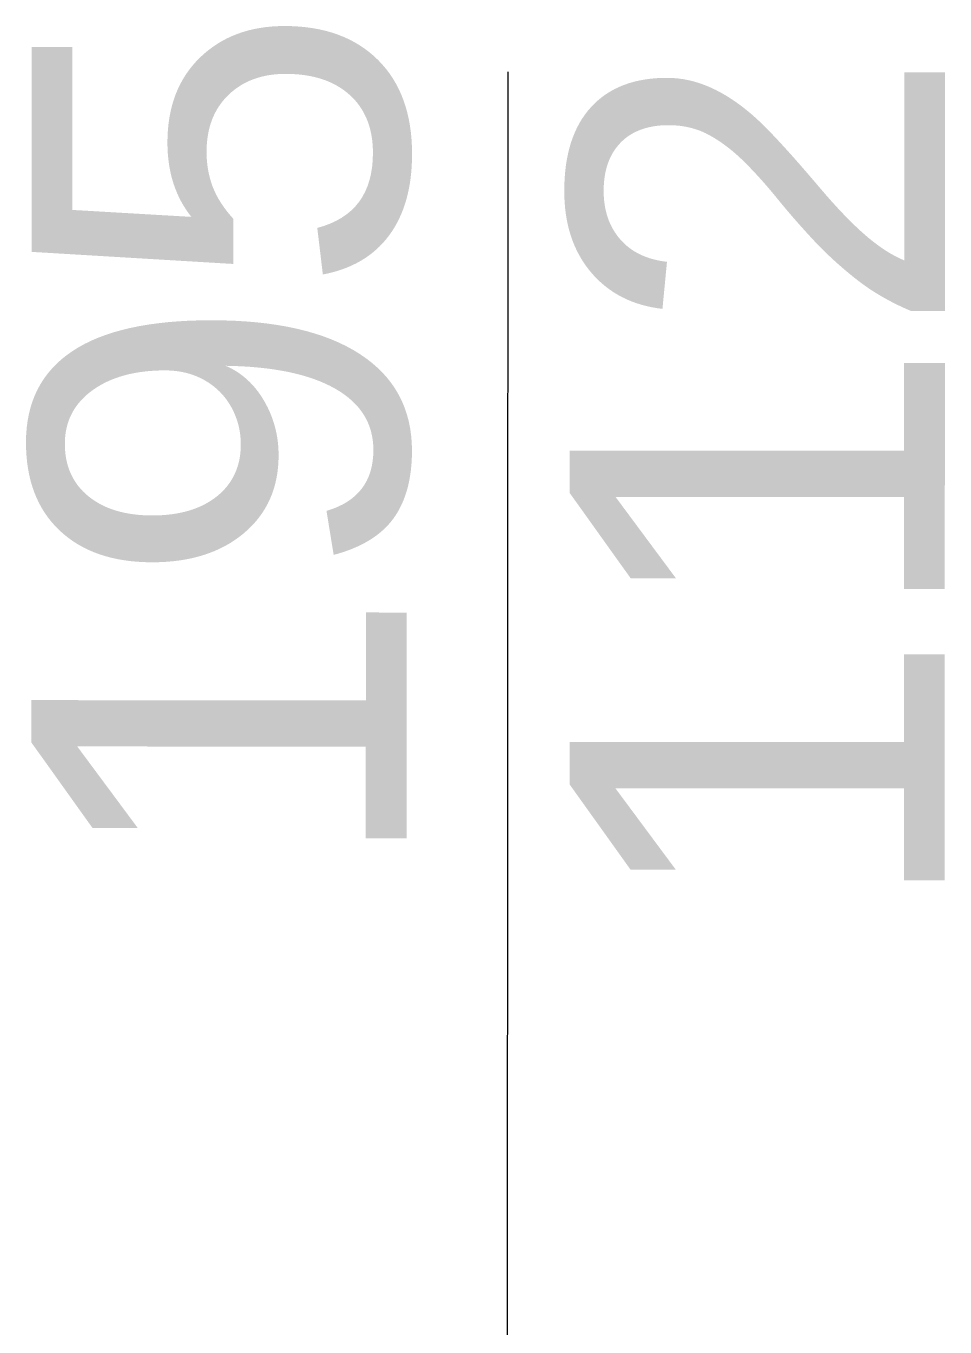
# Model space of a CAD drawing. Header units: centimetres. Extents: x 118932 to 154602, y -32682 to -23521.
# Drawn here: x 138989 to 139008.6, y -29450.32 to -29422.58 of the extents above; entities that cross this region are included whole.
import ezdxf

# ---------------------------------------------------------------- set-up
doc = ezdxf.new("R2010")
doc.units = ezdxf.units.CM
doc.header["$LTSCALE"] = 50
doc.header["$MEASUREMENT"] = 0
doc.layers.add('GEN_02_TF_Pencere', color=7, linetype='Continuous', lineweight=9, true_color=0x6093ac)
doc.layers.add('GEN_05_ML_Alçıpan_giydirme', color=7, linetype='Continuous', lineweight=18, true_color=0x7ebab5)
doc.styles.add('ARIAL', font='arial.ttf')

# ---------------------------------------------------------------- blocks, each defined once
blk = doc.blocks.new('P9_')
at = {"layer": 'GEN_02_TF_Pencere'}
blk.add_line((162728.811, -20430.8, 0), (162728.83, -20372.477, 0), dxfattribs=at)
at = {"layer": 'GEN_02_TF_Pencere', "lineweight": 30, "transparency": 33554687, "style": 'ARIAL'}
for s, p in [('195', (162726.664, -20389.673, 0)), ('112', (162738.143, -20390.566, 0))]:
    blk.add_text(s, height=8, rotation=89.9819, dxfattribs=at).set_placement(p)
blk = doc.blocks.new('DOGRAMA LEVEL 0 B BLOK')
at = {"layer": 'GEN_05_ML_Alçıpan_giydirme', "color": 1}
blk.add_blockref('P9_', (-163403.353, 20294.999, 0), dxfattribs=at)

msp = doc.modelspace()

# ---------------------------------------------------------------- block references
msp.add_blockref('DOGRAMA LEVEL 0 B BLOK', (139673.806, -29346.079, 0))

doc.saveas('drawing.dxf')
